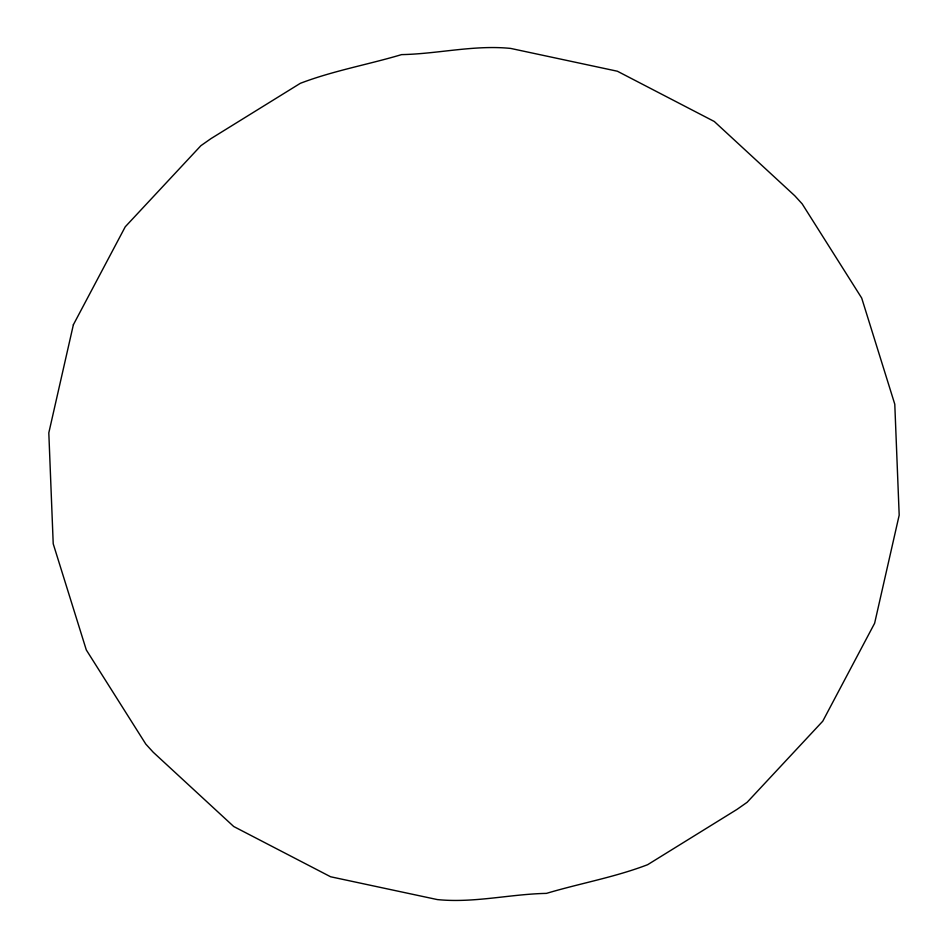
<?xml version="1.0" encoding="UTF-8"?>
<svg xmlns="http://www.w3.org/2000/svg" width="948" height="948" viewBox="0 0 948 948"><rect width="100%" height="100%" fill="white"/><g stroke="black" fill="none" stroke-linecap="round" stroke-linejoin="round"><path stroke-width="1.42" d="M73.375 324.737L48.81 432.857L53.218 543.785L86.304 649.949L145.814 744.121L153.209 752.226L233.718 826.514L330.615 876.77L437.277 899.569C473.644 903.29 510.095 894.083 546.439 893.383C580.022 883.358 614.873 877.244 647.662 864.683L737.046 809.367L747.119 802.304L822.757 721.203L874.625 623.263L899.19 515.143L894.782 404.215L861.696 298.051L802.186 203.879L794.791 195.774L714.282 121.486L617.385 71.23L510.723 48.431C474.356 44.71 437.905 53.918 401.561 54.617C367.978 64.642 333.127 70.756 300.338 83.317L210.954 138.633L200.881 145.696L125.243 226.797L73.375 324.737"/></g></svg>
